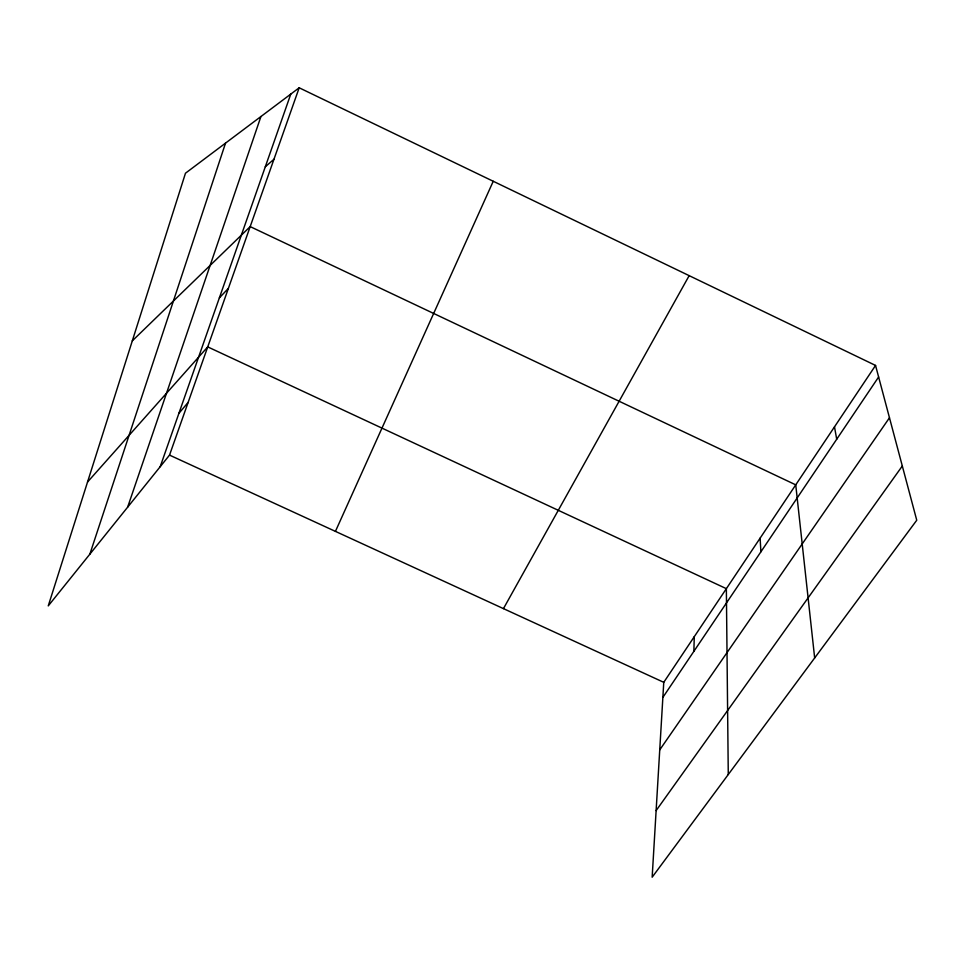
<?xml version="1.0" encoding="UTF-8"?>
<svg xmlns="http://www.w3.org/2000/svg" width="965" height="965" viewBox="0 0 965 965"><rect width="100%" height="100%" fill="white"/><g stroke="black" fill="none" stroke-linecap="round" stroke-linejoin="round"><path stroke-width="1.45" d="M693.871 651.339L694.269 636.671M875.545 365.433L663.763 682.327L652.159 877.209L916.75 520.231L875.545 365.433L299.186 87.791L185.473 173.218L48.25 605.899L169.526 455.106L299.186 87.791M89.854 554.163L225.521 143.122M127.633 507.192L260.936 116.524M160.202 466.698L290.767 94.124M335.434 531.377L493.236 181.275M503.453 608.625L689.167 275.652M662.871 697.393L878.62 376.989M659.734 749.889L889.477 417.773M656.116 810.6L902.311 465.999M178.887 413.37L188.139 402.381M87.538 482.03L207.728 346.893L726.356 588.662L728.273 774.509M219.369 297.871L228.379 288.378M132.302 340.862L250.188 226.606L795.739 484.852L814.665 657.961M265.303 166.788L273.964 159.249M169.526 455.106L663.763 682.327M834.496 426.856L836.703 439.244M760.13 538.132L760.89 551.823"/></g></svg>
